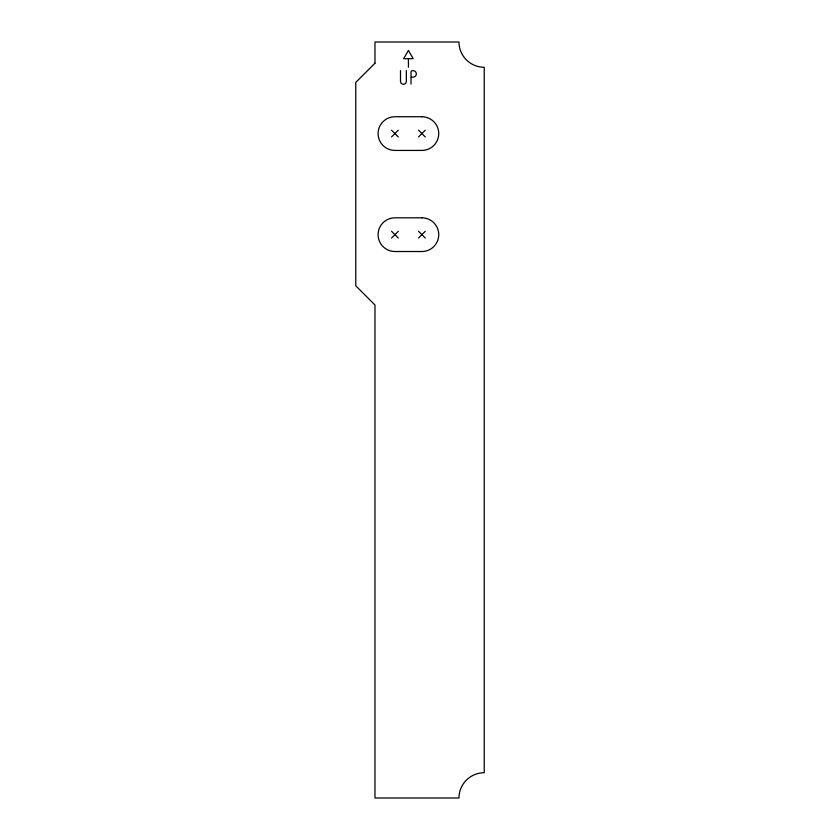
<?xml version="1.0" encoding="UTF-8"?>
<svg xmlns="http://www.w3.org/2000/svg" width="840" height="840" viewBox="0 0 840 840"><rect width="100%" height="100%" fill="white"/><g stroke="black" fill="none" stroke-linecap="round" stroke-linejoin="round"><path stroke-width="1.26" d="M391.566 136.941L398.307 130.2M418.53 136.941L425.261 130.2M391.566 238.035L398.307 231.294M418.53 238.035L425.261 231.294M408.082 58.684L403.641 58.684L408.419 50.421L413.185 58.684L408.419 58.684L408.419 67.273M411.348 77.144L413.081 77.144A3.244 3.244 0 0 0 416.336 73.889A3.244 3.244 0 0 0 413.081 70.644L412.587 70.644A1.575 1.575 0 0 0 411.012 72.219L411.012 84.126M418.53 130.2L425.261 136.941M391.566 130.2L398.307 136.941M418.53 231.294L425.261 238.035M391.566 231.294L398.307 238.035M406.329 70.644L406.329 81.354A2.919 2.919 0 0 1 403.41 84.273A2.919 2.919 0 0 1 400.502 81.354L400.502 70.644M374.976 63.221L355.761 82.425L355.761 285.81L374.976 305.014L374.976 798L458.966 798A25.274 25.274 0 0 1 484.239 772.726L484.239 67.273A25.274 25.274 0 0 1 458.966 42L374.976 42L374.976 63.221M421.901 116.729L394.937 116.729A16.853 16.853 0 0 0 378.084 133.571A16.853 16.853 0 0 0 394.937 150.423L421.901 150.423A16.853 16.853 0 0 0 438.743 133.571A16.853 16.853 0 0 0 421.901 116.729M421.901 217.812L394.937 217.812A16.853 16.853 0 0 0 378.084 234.665A16.853 16.853 0 0 0 394.937 251.517L421.901 251.517A16.853 16.853 0 0 0 438.743 234.665A16.853 16.853 0 0 0 421.901 217.812"/></g></svg>
